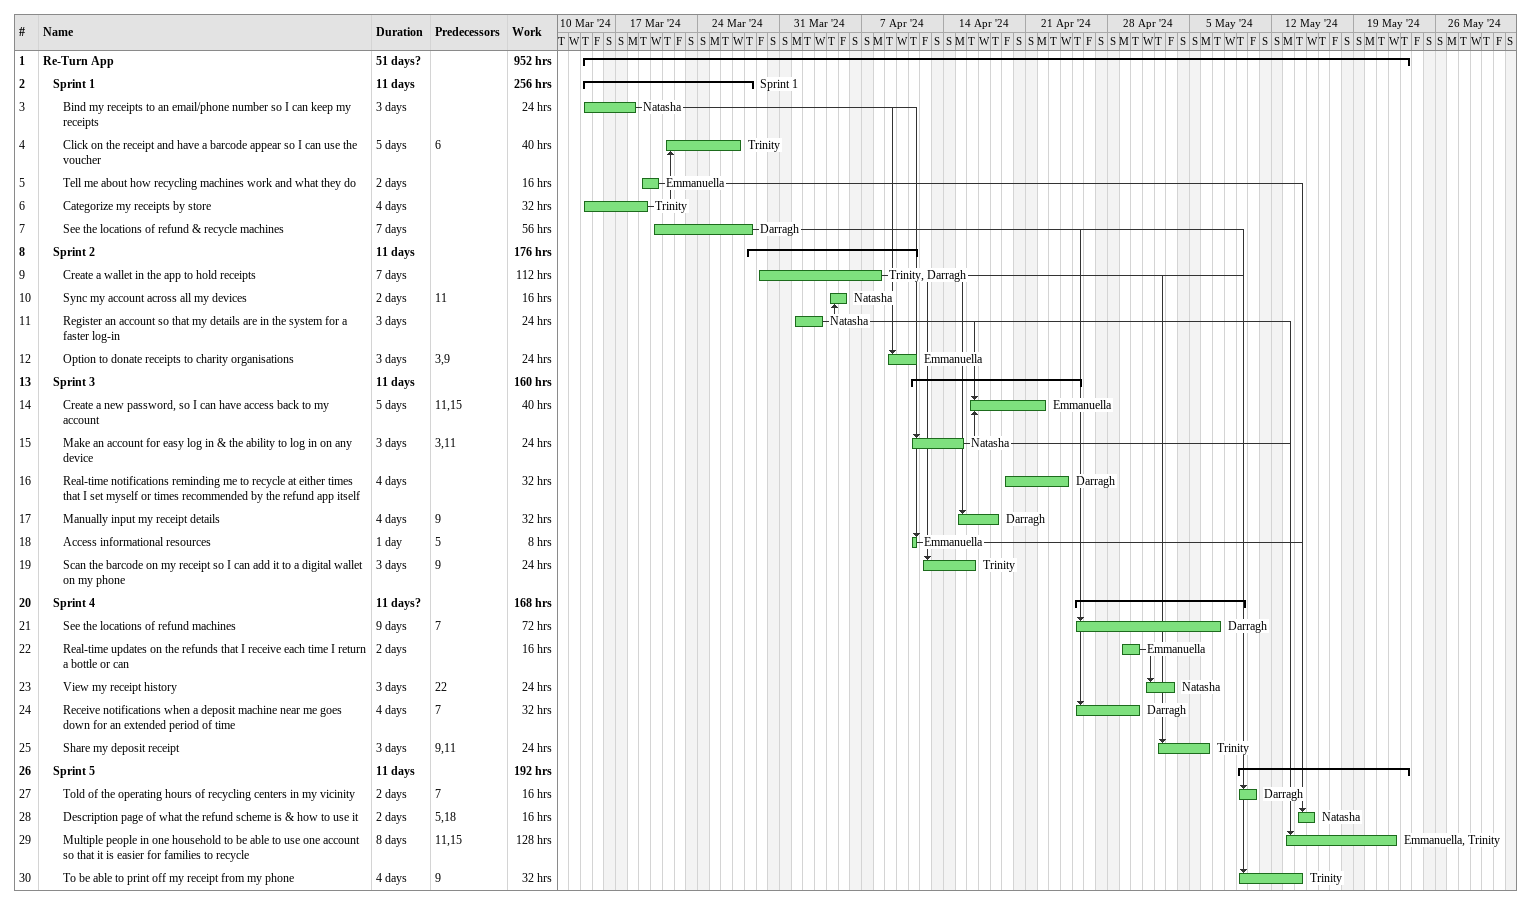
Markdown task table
| ID | Level | Task | Duration | Start | Finish | Predecessors | Resources | Work (h) |
|---|---|---|---|---|---|---|---|---|
| 1 | 1 | **Re-Turn App** | 51d? | 2024-03-14 | 2024-05-23 |  |  | 952 |
| 2 | 2 | **Sprint 1** | 11d | 2024-03-14 | 2024-03-28 |  | Sprint 1 | 256 |
| 3 | 3 | Bind my receipts to an email/phone number so I can keep my receipts | 3d | 2024-03-14 | 2024-03-18 |  | Natasha | 24 |
| 4 | 3 | Click on the receipt and have a barcode appear so I can use the voucher | 5d | 2024-03-21 | 2024-03-27 | 6 | Trinity | 40 |
| 5 | 3 | Tell me about how recycling machines work and what they do | 2d | 2024-03-19 | 2024-03-20 |  | Emmanuella | 16 |
| 6 | 3 | Categorize my receipts by store | 4d | 2024-03-14 | 2024-03-19 |  | Trinity | 32 |
| 7 | 3 | See the locations of refund & recycle machines | 7d | 2024-03-20 | 2024-03-28 |  | Darragh | 56 |
| 8 | 2 | **Sprint 2** | 11d | 2024-03-28 | 2024-04-11 |  |  | 176 |
| 9 | 3 | Create a wallet in the app to hold receipts | 7d | 2024-03-29 | 2024-04-08 |  | Trinity, Darragh | 112 |
| 10 | 3 | Sync my account across all my devices | 2d | 2024-04-04 | 2024-04-05 | 11 | Natasha | 16 |
| 11 | 3 | Register an account so that my details are in the system for a faster log-in | 3d | 2024-04-01 | 2024-04-03 |  | Natasha | 24 |
| 12 | 3 | Option to donate receipts to charity organisations | 3d | 2024-04-09 | 2024-04-11 | 3, 9 | Emmanuella | 24 |
| 13 | 2 | **Sprint 3** | 11d | 2024-04-11 | 2024-04-25 |  |  | 160 |
| 14 | 3 | Create a new password, so I can have access back to my account | 5d | 2024-04-16 | 2024-04-22 | 11, 15 | Emmanuella | 40 |
| 15 | 3 | Make an account for easy log in & the ability to log in on any device | 3d | 2024-04-11 | 2024-04-15 | 3, 11 | Natasha | 24 |
| 16 | 3 | Real-time notifications reminding me to recycle at either times that I set myself or times recommended by the refund app itself | 4d | 2024-04-19 | 2024-04-24 |  | Darragh | 32 |
| 17 | 3 | Manually input my receipt details | 4d | 2024-04-15 | 2024-04-18 | 9 | Darragh | 32 |
| 18 | 3 | Access informational resources | 1d | 2024-04-11 | 2024-04-11 | 5 | Emmanuella | 8 |
| 19 | 3 | Scan the barcode on my receipt so I can add it to a digital wallet on my phone | 3d | 2024-04-12 | 2024-04-16 | 9 | Trinity | 24 |
| 20 | 2 | **Sprint 4** | 11d? | 2024-04-25 | 2024-05-09 |  |  | 168 |
| 21 | 3 | See the locations of refund machines | 9d | 2024-04-25 | 2024-05-07 | 7 | Darragh | 72 |
| 22 | 3 | Real-time updates on the refunds that I receive each time I return a bottle or can | 2d | 2024-04-29 | 2024-04-30 |  | Emmanuella | 16 |
| 23 | 3 | View my receipt history | 3d | 2024-05-01 | 2024-05-03 | 22 | Natasha | 24 |
| 24 | 3 | Receive notifications when a deposit machine near me goes down for an extended period of time | 4d | 2024-04-25 | 2024-04-30 | 7 | Darragh | 32 |
| 25 | 3 | Share my deposit receipt | 3d | 2024-05-02 | 2024-05-06 | 9, 11 | Trinity | 24 |
| 26 | 2 | **Sprint 5** | 11d | 2024-05-09 | 2024-05-23 |  |  | 192 |
| 27 | 3 | Told of the operating hours of recycling centers in my vicinity | 2d | 2024-05-09 | 2024-05-10 | 7 | Darragh | 16 |
| 28 | 3 | Description page of what the refund scheme is & how to use it | 2d | 2024-05-14 | 2024-05-15 | 5, 18 | Natasha | 16 |
| 29 | 3 | Multiple people in one household to be able to use one account so that it is easier for families to recycle | 8d | 2024-05-13 | 2024-05-22 | 11, 15 | Emmanuella, Trinity | 128 |
| 30 | 3 | To be able to print off my receipt from my phone | 4d | 2024-05-09 | 2024-05-14 | 9 | Trinity | 32 |
